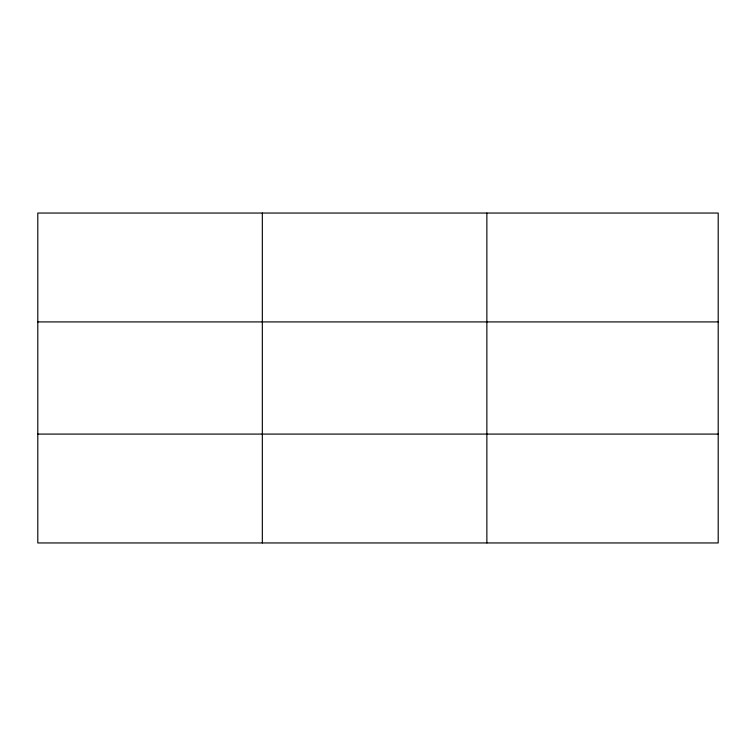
<?xml version="1.0" encoding="UTF-8"?>
<svg xmlns="http://www.w3.org/2000/svg" width="756" height="756" viewBox="0 0 756 756"><rect width="100%" height="100%" fill="white"/><g stroke="black" fill="none" stroke-linecap="round" stroke-linejoin="round"><path stroke-width="1.13" d="M262.332 542.95L262.332 213.05M486.864 542.95L486.864 213.05M718.2 321.914L718.2 213.05L37.8 213.05L37.8 542.95L718.2 542.95L718.2 321.914L37.8 321.914M37.8 434.086L718.2 434.086"/></g></svg>
